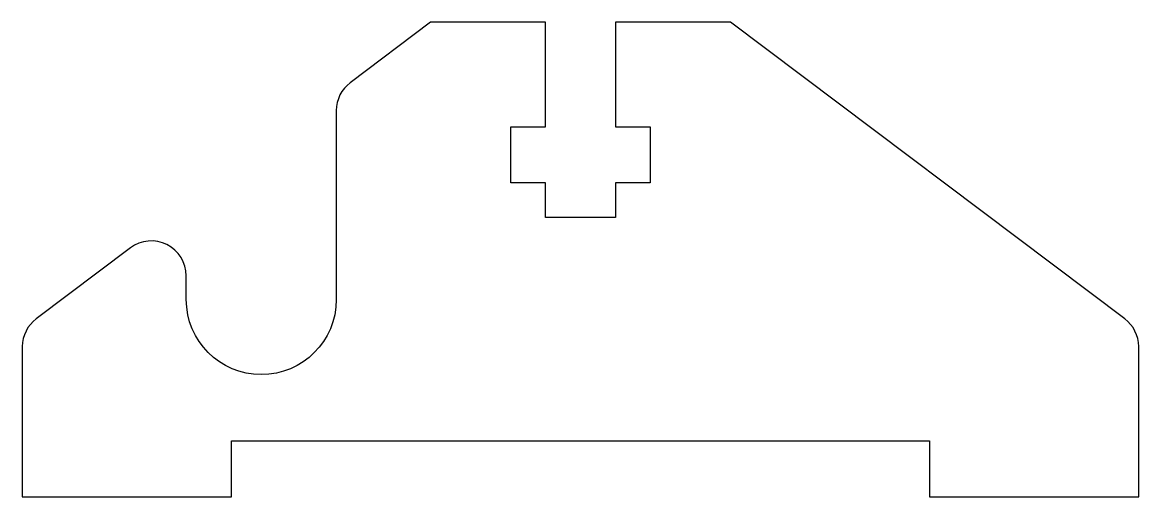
# Model space of a CAD drawing. Header units: millimetres. Extents: x -16 to 16, y -3.2 to 10.4.
import ezdxf

# ---------------------------------------------------------------- set-up
doc = ezdxf.new("R2010")
doc.units = ezdxf.units.MM
doc.layers.get('0').update_dxf_attribs({"linetype": 'CONTINUOUS'})

msp = doc.modelspace()

# ---------------------------------------------------------------- linework, layer by layer
msp.add_lwpolyline([(-11.3, 3.132, 0.618506), (-12.901, 3.931), (-15.601, 1.9, 0.235707), (-16, 1.101), (-16, -3.2), (-10, -3.2), (-10, -1.6), (10, -1.6), (10, -3.2), (16, -3.2), (16, 1.101, 0.235707), (15.601, 1.9), (4.3, 10.4), (1, 10.4), (1, 7.4), (2, 7.4), (2, 5.8), (1, 5.8), (1, 4.8), (-1, 4.8), (-1, 5.8), (-2, 5.8), (-2, 7.4), (-1, 7.4), (-1, 10.4), (-4.3, 10.4), (-6.601, 8.669, 0.235707), (-7, 7.87), (-7, 2.45, -1), (-11.3, 2.45)], format="xyb", close=True)

doc.saveas('drawing.dxf')
